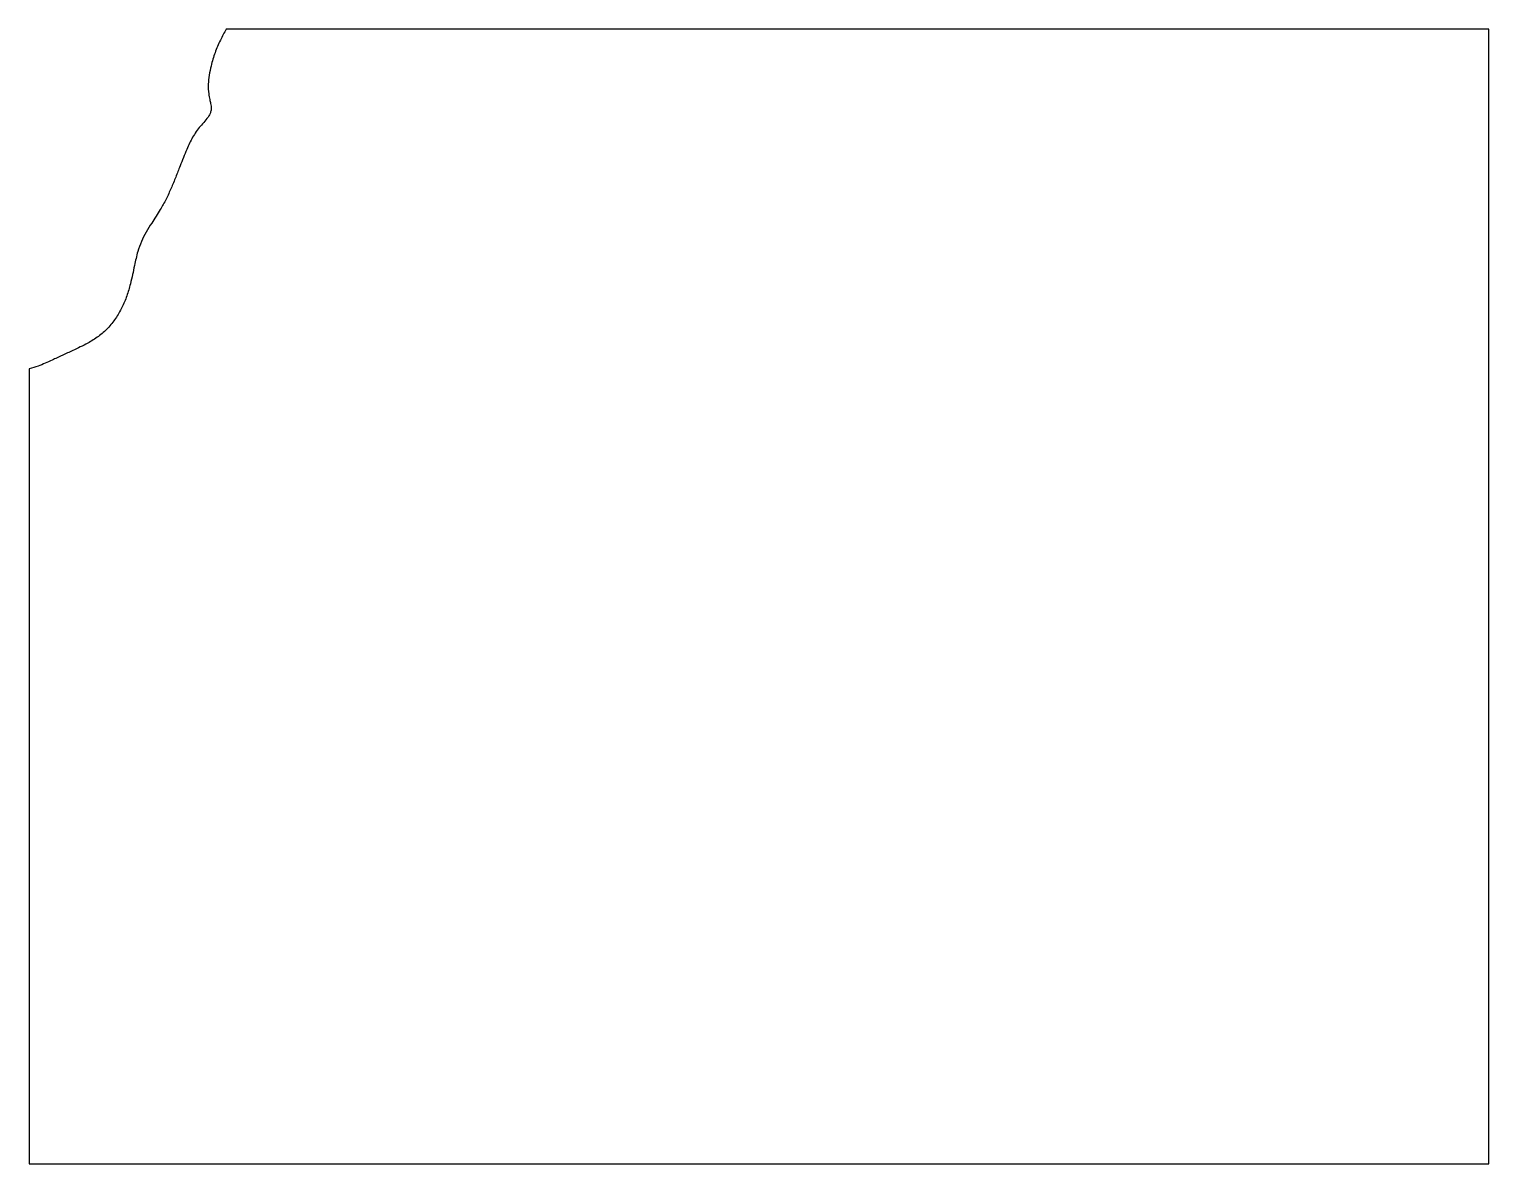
# Model space of a CAD drawing. Header units: millimetres. Extents: x 0 to 180, y -140 to 0.
import ezdxf

# ---------------------------------------------------------------- set-up
doc = ezdxf.new("R2010")
doc.units = ezdxf.units.MM
doc.layers.add('outline', color=7, linetype='Continuous')

msp = doc.modelspace()

# ---------------------------------------------------------------- linework, layer by layer
at = {"layer": 'outline'}
for p, q in [((180, 0), (24.31, 0)), ((180, -140), (180, 0)), ((0, -41.92), (0, -140)), ((0, -140), (180, -140))]:
    msp.add_line(p, q, dxfattribs=at)
msp.add_open_spline([(24.31, 0), (24.04, -0.44), (23.8, -0.89), (23.33, -1.86), (23.11, -2.37), (22.73, -3.44), (22.56, -3.99), (22.34, -4.91), (22.26, -5.28), (22.14, -6.04), (22.1, -6.42), (22.07, -7.19), (22.09, -7.58), (22.17, -8.21), (22.21, -8.45), (22.3, -8.85), (22.34, -9.01), (22.39, -9.27), (22.41, -9.38), (22.43, -9.55), (22.44, -9.62), (22.44, -9.76), (22.44, -9.83), (22.43, -9.97), (22.42, -10.04), (22.39, -10.17), (22.37, -10.24), (22.3, -10.44), (22.24, -10.56), (22.02, -10.92), (21.84, -11.14), (21.48, -11.56), (21.29, -11.77), (20.93, -12.2), (20.76, -12.42), (20.44, -12.87), (20.29, -13.1), (19.88, -13.82), (19.65, -14.32), (19.29, -15.17), (19.15, -15.51), (18.88, -16.19), (18.74, -16.53), (18.43, -17.34), (18.25, -17.79), (17.88, -18.71), (17.7, -19.17), (17.31, -20.07), (17.1, -20.52), (16.66, -21.4), (16.42, -21.83), (15.83, -22.82), (15.47, -23.37), (14.87, -24.28), (14.63, -24.65), (14.2, -25.41), (14, -25.81), (13.67, -26.61), (13.52, -27.02), (13.23, -28), (13.11, -28.57), (12.9, -29.53), (12.83, -29.91), (12.66, -30.67), (12.58, -31.05), (12.35, -31.93), (12.21, -32.43), (11.86, -33.41), (11.66, -33.88), (11.31, -34.58), (11.19, -34.8), (10.93, -35.25), (10.79, -35.47), (10.36, -36.11), (10.04, -36.52), (9.34, -37.27), (8.95, -37.6), (8.11, -38.21), (7.67, -38.49), (6.61, -39.07), (5.99, -39.37), (4.94, -39.86), (4.51, -40.05), (3.66, -40.44), (3.24, -40.64), (2.26, -41.09), (1.69, -41.35), (0.75, -41.7), (0.38, -41.82), (0, -41.92)], degree=3, knots=[0, 0, 0, 0, 0.029854, 0.029854, 0.062477, 0.062477, 0.095909, 0.095909, 0.117904, 0.117904, 0.140245, 0.140245, 0.162804, 0.162804, 0.177342, 0.177342, 0.186774, 0.186774, 0.192945, 0.192945, 0.197019, 0.197019, 0.20107, 0.20107, 0.205104, 0.205104, 0.20914, 0.20914, 0.21718, 0.21718, 0.23362, 0.23362, 0.249832, 0.249832, 0.266008, 0.266008, 0.282089, 0.282089, 0.314258, 0.314258, 0.335598, 0.335598, 0.357098, 0.357098, 0.385798, 0.385798, 0.414557, 0.414557, 0.443233, 0.443233, 0.471832, 0.471832, 0.510197, 0.510197, 0.535725, 0.535725, 0.56116, 0.56116, 0.58662, 0.58662, 0.620647, 0.620647, 0.643356, 0.643356, 0.666066, 0.666066, 0.69627, 0.69627, 0.726402, 0.726402, 0.741453, 0.741453, 0.756513, 0.756513, 0.786488, 0.786488, 0.816452, 0.816452, 0.846585, 0.846585, 0.886981, 0.886981, 0.914182, 0.914182, 0.941218, 0.941218, 0.977365, 0.977365, 1, 1, 1, 1], dxfattribs=at)

doc.saveas('drawing.dxf')
